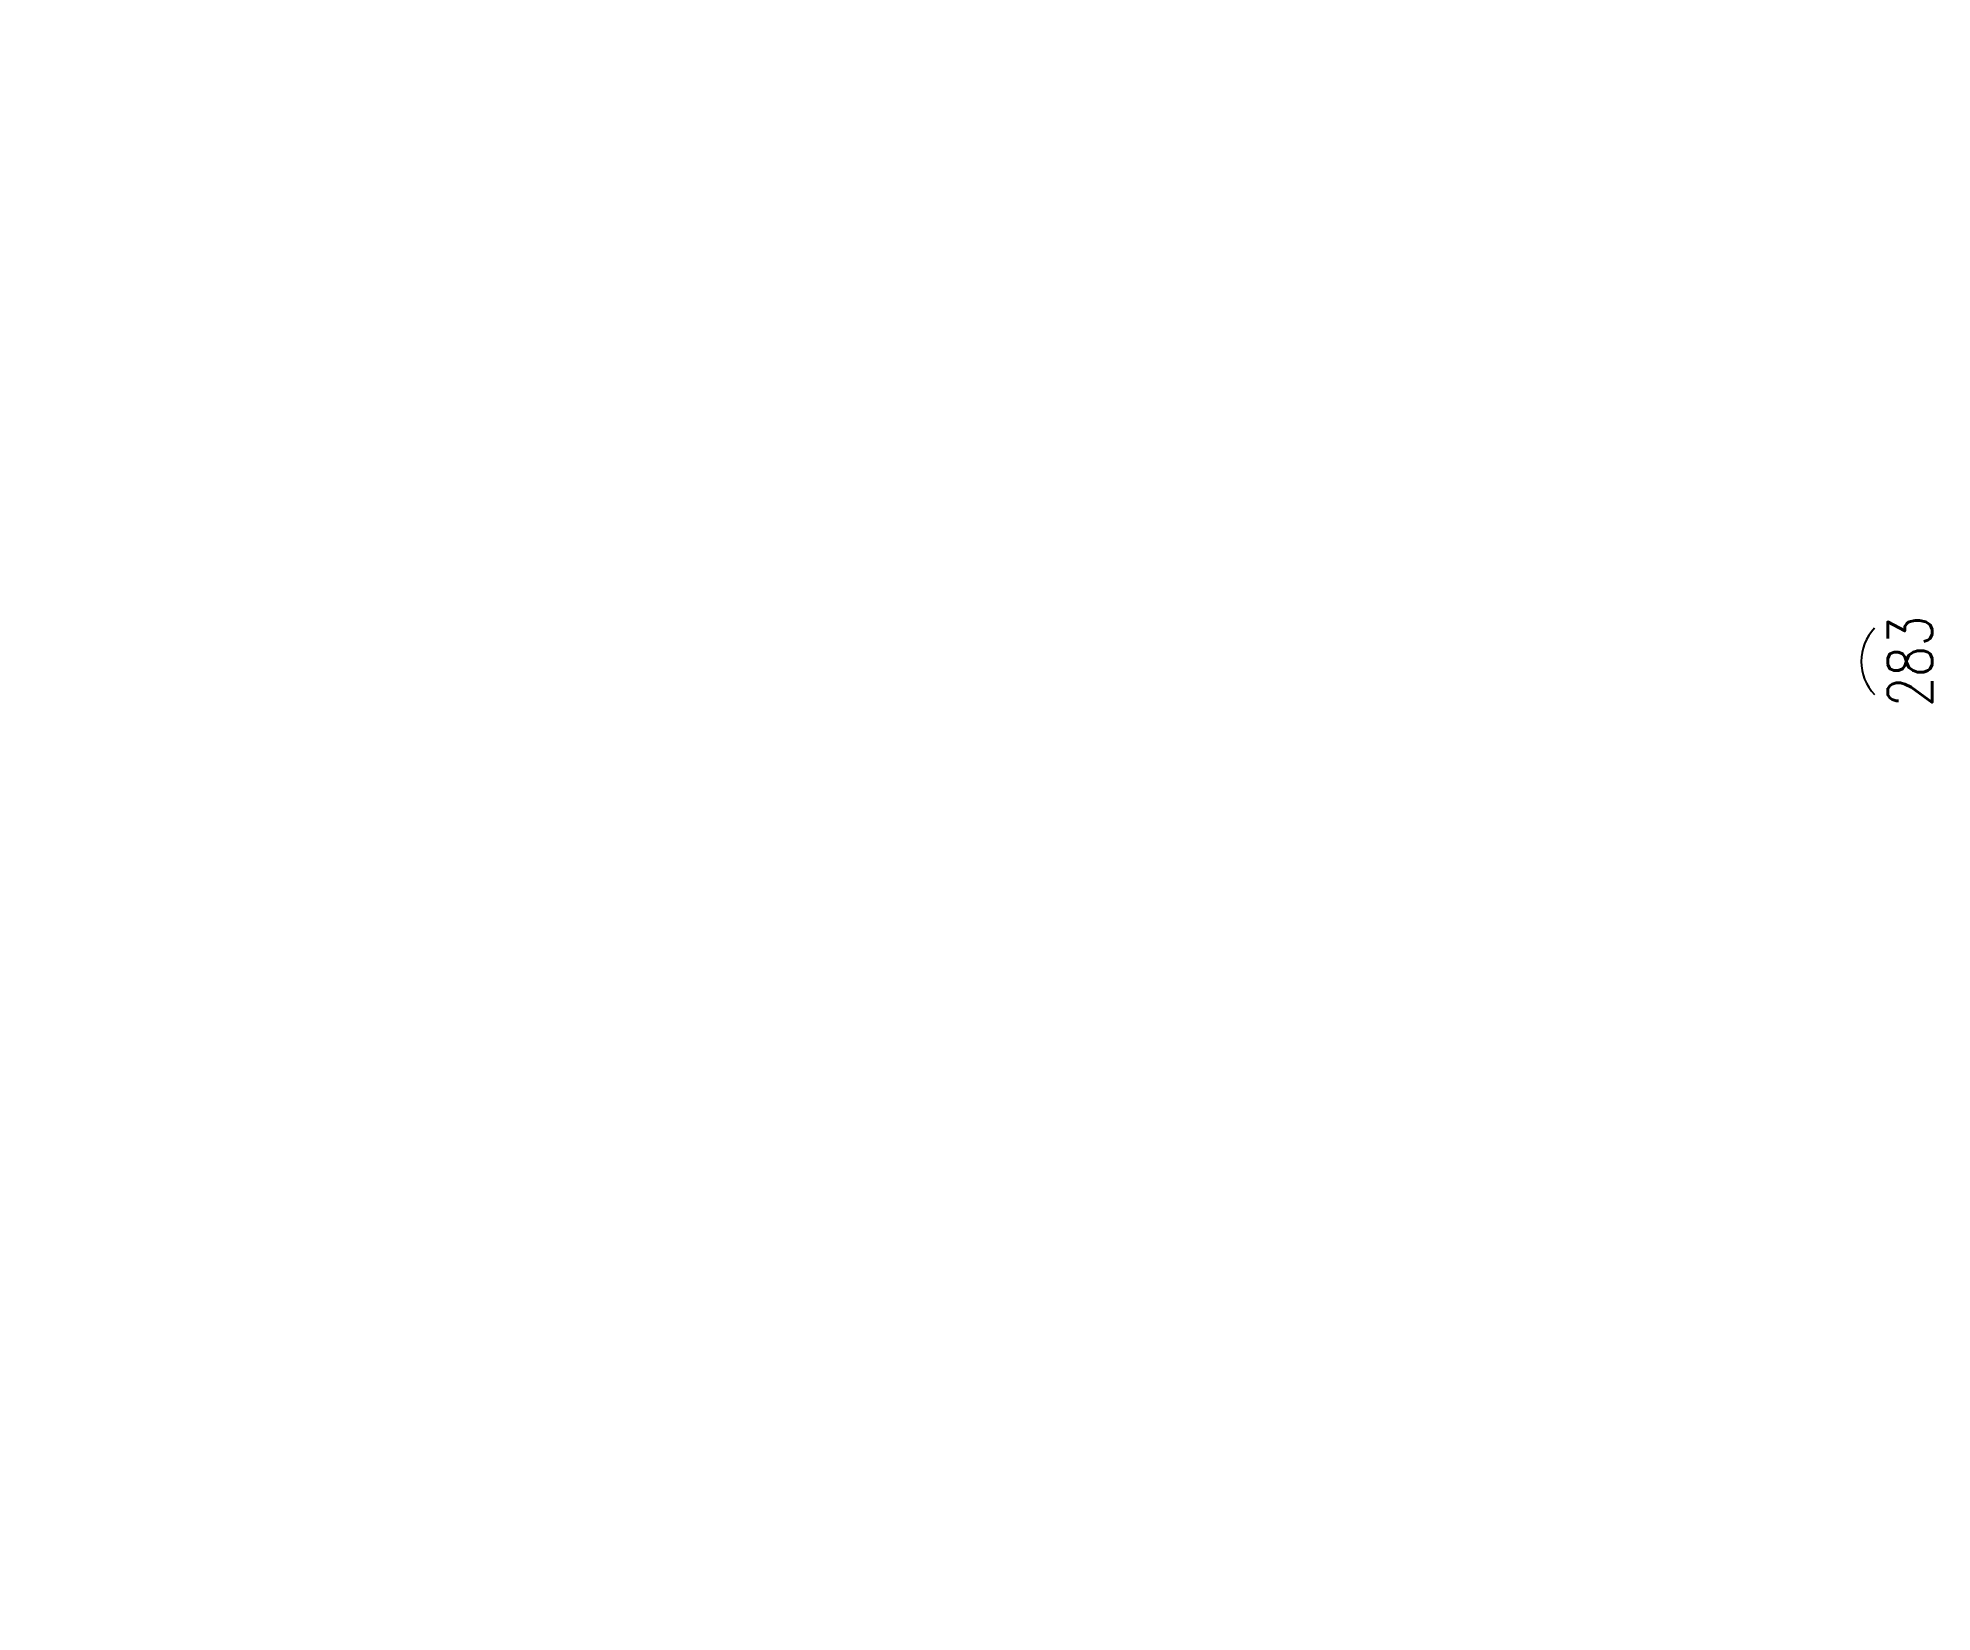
# Model space of a CAD drawing. Extents: x 1186 to 1459, y 1182 to 1409.
import ezdxf

# ---------------------------------------------------------------- set-up
doc = ezdxf.new("R2010")
doc.units = 0
doc.layers.get('DEFPOINTS').update_dxf_attribs({"linetype": 'CONTINUOUS'})
doc.layers.add('SOL-ZBROJENIE_OPISY', color=4, linetype='CONTINUOUS')
doc.styles.add('SIMPLEX', font='SIMPLEX.SHX', dxfattribs={"width": 0.8})

# ---------------------------------------------------------------- blocks, each defined once
blk = doc.blocks.new('*X7')
at = {"layer": 'DEFPOINTS', "color": 0}
for p in [(1185.85, 1408.99), (1185.85, 1318.99), (1185.85, 1228.99), (1423.54, 1181.76)]:
    blk.add_point(p, dxfattribs=at)
at = {"layer": 'SOL-ZBROJENIE_OPISY'}
blk.add_arc((1456.03, 1318.99), 6.96, 136.3972, 223.6029, dxfattribs=at)
at = {"layer": 'SOL-ZBROJENIE_OPISY', "insert": (1456.11, 1318.99), "char_height": 6.4, "attachment_point": 5, "rotation": 90, "style": 'SIMPLEX'}
blk.add_mtext('283', dxfattribs=at)

msp = doc.modelspace()

# ---------------------------------------------------------------- block references
at = {"layer": 'SOL-ZBROJENIE_OPISY', "linetype": 'CONTINUOUS'}
msp.add_blockref('*X7', (0, 0), dxfattribs=at)

doc.saveas('drawing.dxf')
